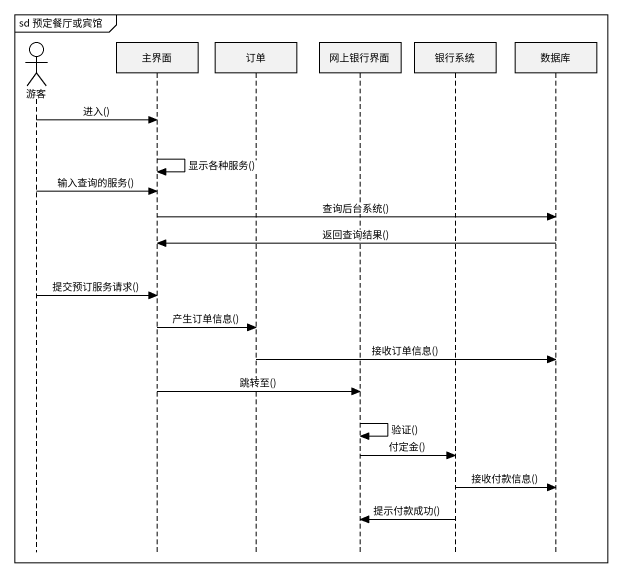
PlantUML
@startuml
mainframe sd 预定餐厅或宾馆
hide footbox
actor 游客
participant 主界面
participant 订单
participant 网上银行界面
participant 银行系统
participant 数据库

游客 -> 主界面 : 进入()
主界面 -> 主界面 : 显示各种服务()
游客 -> 主界面 : 输入查询的服务()
主界面 -> 数据库 : 查询后台系统()
数据库 -> 主界面 : 返回查询结果()
游客 -> 主界面 : 提交预订服务请求()
主界面 -> 订单 : 产生订单信息()
订单 -> 数据库 : 接收订单信息()
主界面 -> 网上银行界面 : 跳转至()
网上银行界面 -> 网上银行界面 : 验证()
网上银行界面 -> 银行系统 : 付定金()
银行系统 -> 数据库 : 接收付款信息()
银行系统 -> 网上银行界面 : 提示付款成功()
@enduml
